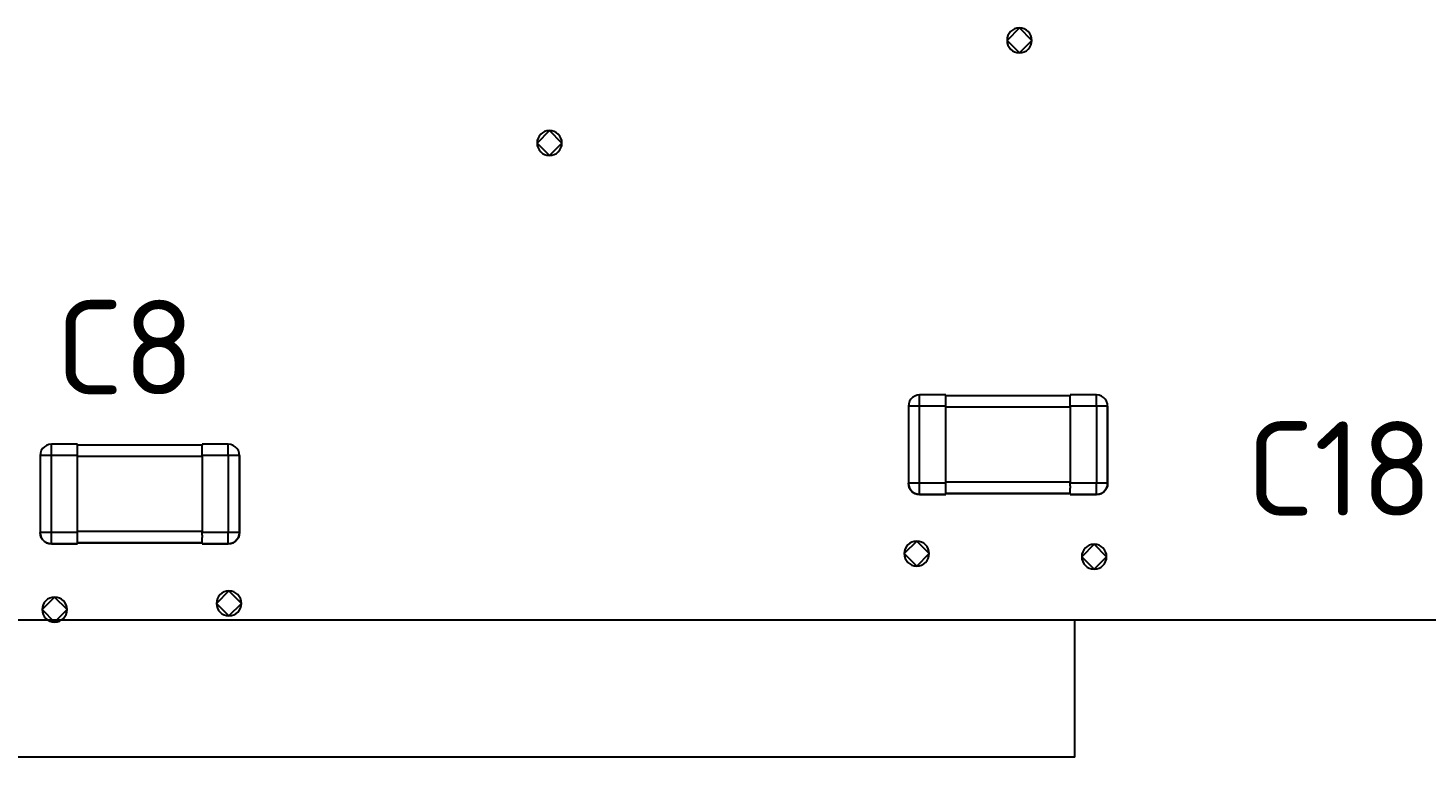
# Model space of a CAD drawing. Header units: inches. Extents: x 5 to 589, y -420 to -5.
# Drawn here: x 150.21 to 172.66, y -142.72 to -131 of the extents above; entities that cross this region are included whole.
import ezdxf

# ---------------------------------------------------------------- set-up
doc = ezdxf.new("R2010")
doc.units = ezdxf.units.IN
doc.header["$MEASUREMENT"] = 0
doc.styles.add('ISOCPEUR0', font='isocpeur.ttf', dxfattribs={"height": 2.87999})

msp = doc.modelspace()

# ---------------------------------------------------------------- linework, layer by layer
at = {"color": 18, "true_color": 0x000000}
for p, q in [((166.133, -131.004), (165.933, -131.204)), ((166.333, -131.204), (166.133, -131.004)), ((165.933, -131.204), (166.133, -131.404)), ((166.133, -131.404), (166.333, -131.204)), ((158.583, -132.654), (158.383, -132.854)), ((158.783, -132.854), (158.583, -132.654)), ((158.383, -132.854), (158.583, -133.054)), ((158.583, -133.054), (158.783, -132.854)), ((164.389, -136.972), (164.367, -137.006)), ((164.389, -136.972), (164.367, -137.006)), ((164.417, -136.944), (164.389, -136.972)), ((164.417, -136.944), (164.389, -136.972)), ((164.451, -136.922), (164.417, -136.944)), ((164.451, -136.922), (164.417, -136.944)), ((164.489, -136.908), (164.451, -136.922)), ((164.489, -136.908), (164.451, -136.922)), ((164.529, -136.904), (164.489, -136.908)), ((164.529, -136.904), (164.489, -136.908)), ((164.949, -136.904), (164.529, -136.904)), ((164.949, -136.904), (164.529, -136.904)), ((164.529, -136.908), (164.529, -136.904)), ((164.529, -136.922), (164.529, -136.908)), ((164.529, -136.944), (164.529, -136.922)), ((164.529, -136.972), (164.529, -136.944)), ((164.529, -137.006), (164.529, -136.972)), ((164.949, -136.92), (164.949, -136.904)), ((164.949, -136.908), (164.949, -136.904)), ((164.949, -136.922), (164.949, -136.908)), ((166.949, -136.92), (164.949, -136.92)), ((166.949, -136.92), (164.949, -136.92)), ((164.949, -136.944), (164.949, -136.922)), ((164.949, -136.972), (164.949, -136.944)), ((164.949, -137.006), (164.949, -136.972)), ((167.369, -136.904), (166.949, -136.904)), ((166.949, -136.904), (166.949, -136.92)), ((166.949, -136.908), (166.949, -136.904)), ((167.369, -136.904), (166.949, -136.904)), ((166.949, -136.922), (166.949, -136.908)), ((166.949, -136.944), (166.949, -136.922)), ((166.949, -136.972), (166.949, -136.944)), ((166.949, -137.006), (166.949, -136.972)), ((167.411, -136.908), (167.369, -136.904)), ((167.411, -136.908), (167.369, -136.904)), ((167.369, -136.908), (167.369, -136.904)), ((167.369, -136.922), (167.369, -136.908)), ((167.369, -136.944), (167.369, -136.922)), ((167.369, -136.972), (167.369, -136.944)), ((167.369, -137.006), (167.369, -136.972)), ((167.449, -136.922), (167.411, -136.908)), ((167.449, -136.922), (167.411, -136.908)), ((167.483, -136.944), (167.449, -136.922)), ((167.483, -136.944), (167.449, -136.922)), ((167.511, -136.972), (167.483, -136.944)), ((167.511, -136.972), (167.483, -136.944)), ((167.533, -137.006), (167.511, -136.972)), ((167.533, -137.006), (167.511, -136.972)), ((164.355, -137.044), (164.349, -137.084)), ((164.355, -137.044), (164.349, -137.084)), ((164.349, -137.084), (164.349, -138.324)), ((164.349, -137.084), (164.349, -138.324)), ((164.355, -137.084), (164.349, -137.084)), ((164.367, -137.006), (164.355, -137.044)), ((164.367, -137.006), (164.355, -137.044)), ((164.367, -137.084), (164.355, -137.084)), ((164.389, -137.084), (164.367, -137.084)), ((164.417, -137.084), (164.389, -137.084)), ((164.451, -137.084), (164.417, -137.084)), ((164.489, -137.084), (164.451, -137.084)), ((164.529, -137.084), (164.489, -137.084)), ((164.529, -137.044), (164.529, -137.006)), ((164.529, -137.084), (164.529, -137.044)), ((164.529, -138.324), (164.529, -137.084)), ((164.949, -137.084), (164.529, -137.084)), ((164.949, -137.044), (164.949, -137.006)), ((164.949, -137.084), (164.949, -137.044)), ((164.949, -138.324), (164.949, -137.084)), ((166.949, -137.1), (164.949, -137.1)), ((166.949, -137.044), (166.949, -137.006)), ((166.949, -137.084), (166.949, -137.044)), ((166.949, -137.084), (166.949, -138.324)), ((167.369, -137.084), (166.949, -137.084)), ((167.369, -137.044), (167.369, -137.006)), ((167.369, -137.084), (167.369, -137.044)), ((167.369, -137.084), (167.369, -138.324)), ((167.411, -137.084), (167.369, -137.084)), ((167.449, -137.084), (167.411, -137.084)), ((167.483, -137.084), (167.449, -137.084)), ((167.511, -137.084), (167.483, -137.084)), ((167.533, -137.084), (167.511, -137.084)), ((167.545, -137.044), (167.533, -137.006)), ((167.545, -137.044), (167.533, -137.006)), ((167.545, -137.084), (167.533, -137.084)), ((167.549, -137.084), (167.545, -137.044)), ((167.549, -137.084), (167.545, -137.044)), ((167.549, -137.084), (167.545, -137.084)), ((167.549, -138.324), (167.549, -137.084)), ((167.549, -137.084), (167.549, -138.324)), ((150.407, -137.837), (150.401, -137.877)), ((150.407, -137.837), (150.401, -137.877)), ((150.401, -137.877), (150.401, -139.117)), ((150.401, -137.877), (150.401, -139.117)), ((150.407, -137.877), (150.401, -137.877)), ((150.419, -137.799), (150.407, -137.837)), ((150.419, -137.799), (150.407, -137.837)), ((150.419, -137.877), (150.407, -137.877)), ((150.441, -137.765), (150.419, -137.799)), ((150.441, -137.765), (150.419, -137.799)), ((150.441, -137.877), (150.419, -137.877)), ((150.469, -137.737), (150.441, -137.765)), ((150.469, -137.737), (150.441, -137.765)), ((150.469, -137.877), (150.441, -137.877)), ((150.503, -137.715), (150.469, -137.737)), ((150.503, -137.715), (150.469, -137.737)), ((150.503, -137.877), (150.469, -137.877)), ((150.541, -137.701), (150.503, -137.715)), ((150.541, -137.701), (150.503, -137.715)), ((150.541, -137.877), (150.503, -137.877)), ((150.581, -137.697), (150.541, -137.701)), ((150.581, -137.697), (150.541, -137.701)), ((150.581, -137.877), (150.541, -137.877)), ((151.001, -137.697), (150.581, -137.697)), ((151.001, -137.697), (150.581, -137.697)), ((150.581, -137.701), (150.581, -137.697)), ((150.581, -137.715), (150.581, -137.701)), ((150.581, -137.737), (150.581, -137.715)), ((150.581, -137.765), (150.581, -137.737)), ((150.581, -137.799), (150.581, -137.765)), ((150.581, -137.837), (150.581, -137.799)), ((150.581, -137.877), (150.581, -137.837)), ((150.581, -139.117), (150.581, -137.877)), ((151.001, -137.877), (150.581, -137.877)), ((151.001, -137.713), (151.001, -137.697)), ((151.001, -137.701), (151.001, -137.697)), ((151.001, -137.715), (151.001, -137.701)), ((153.001, -137.713), (151.001, -137.713)), ((153.001, -137.713), (151.001, -137.713)), ((151.001, -137.737), (151.001, -137.715)), ((151.001, -137.765), (151.001, -137.737)), ((151.001, -137.799), (151.001, -137.765)), ((151.001, -137.837), (151.001, -137.799)), ((151.001, -137.877), (151.001, -137.837)), ((151.001, -139.117), (151.001, -137.877)), ((153.001, -137.893), (151.001, -137.893)), ((153.421, -137.697), (153.001, -137.697)), ((153.001, -137.697), (153.001, -137.713)), ((153.001, -137.701), (153.001, -137.697)), ((153.421, -137.697), (153.001, -137.697)), ((153.001, -137.715), (153.001, -137.701)), ((153.001, -137.737), (153.001, -137.715)), ((153.001, -137.765), (153.001, -137.737)), ((153.001, -137.799), (153.001, -137.765)), ((153.001, -137.837), (153.001, -137.799)), ((153.001, -137.877), (153.001, -137.837)), ((153.001, -137.877), (153.001, -139.117)), ((153.421, -137.877), (153.001, -137.877)), ((153.463, -137.701), (153.421, -137.697)), ((153.463, -137.701), (153.421, -137.697)), ((153.421, -137.701), (153.421, -137.697)), ((153.421, -137.715), (153.421, -137.701)), ((153.421, -137.737), (153.421, -137.715)), ((153.421, -137.765), (153.421, -137.737)), ((153.421, -137.799), (153.421, -137.765)), ((153.421, -137.837), (153.421, -137.799)), ((153.421, -137.877), (153.421, -137.837)), ((153.421, -137.877), (153.421, -139.117)), ((153.463, -137.877), (153.421, -137.877)), ((153.501, -137.715), (153.463, -137.701)), ((153.501, -137.715), (153.463, -137.701)), ((153.501, -137.877), (153.463, -137.877)), ((153.535, -137.737), (153.501, -137.715)), ((153.535, -137.737), (153.501, -137.715)), ((153.535, -137.877), (153.501, -137.877)), ((153.563, -137.765), (153.535, -137.737)), ((153.563, -137.765), (153.535, -137.737)), ((153.563, -137.877), (153.535, -137.877)), ((153.585, -137.799), (153.563, -137.765)), ((153.585, -137.799), (153.563, -137.765)), ((153.585, -137.877), (153.563, -137.877)), ((153.597, -137.837), (153.585, -137.799)), ((153.597, -137.837), (153.585, -137.799)), ((153.597, -137.877), (153.585, -137.877)), ((153.601, -137.877), (153.597, -137.837)), ((153.601, -137.877), (153.597, -137.837)), ((153.601, -137.877), (153.597, -137.877)), ((153.601, -139.117), (153.601, -137.877)), ((153.601, -137.877), (153.601, -139.117)), ((164.349, -138.324), (164.355, -138.364)), ((164.355, -138.364), (164.349, -138.324)), ((164.355, -138.324), (164.349, -138.324)), ((164.367, -138.324), (164.355, -138.324)), ((164.389, -138.324), (164.367, -138.324)), ((164.417, -138.324), (164.389, -138.324)), ((164.451, -138.324), (164.417, -138.324)), ((164.489, -138.324), (164.451, -138.324)), ((164.529, -138.324), (164.489, -138.324)), ((164.529, -138.364), (164.529, -138.324)), ((164.949, -138.324), (164.529, -138.324)), ((166.949, -138.308), (164.949, -138.308)), ((164.949, -138.364), (164.949, -138.324)), ((166.949, -138.364), (166.949, -138.324)), ((167.369, -138.324), (166.949, -138.324)), ((167.369, -138.364), (167.369, -138.324)), ((167.411, -138.324), (167.369, -138.324)), ((167.449, -138.324), (167.411, -138.324)), ((167.483, -138.324), (167.449, -138.324)), ((167.511, -138.324), (167.483, -138.324)), ((167.533, -138.324), (167.511, -138.324)), ((167.545, -138.324), (167.533, -138.324)), ((167.545, -138.364), (167.549, -138.324)), ((167.549, -138.324), (167.545, -138.364)), ((167.549, -138.324), (167.545, -138.324)), ((164.355, -138.364), (164.367, -138.402)), ((164.367, -138.402), (164.355, -138.364)), ((164.367, -138.402), (164.389, -138.436)), ((164.389, -138.436), (164.367, -138.402)), ((164.389, -138.436), (164.417, -138.464)), ((164.417, -138.464), (164.389, -138.436)), ((164.417, -138.464), (164.451, -138.486)), ((164.451, -138.486), (164.417, -138.464)), ((164.451, -138.486), (164.489, -138.5)), ((164.489, -138.5), (164.451, -138.486)), ((164.489, -138.5), (164.529, -138.504)), ((164.529, -138.504), (164.489, -138.5)), ((164.529, -138.402), (164.529, -138.364)), ((164.529, -138.436), (164.529, -138.402)), ((164.529, -138.464), (164.529, -138.436)), ((164.529, -138.486), (164.529, -138.464)), ((164.529, -138.5), (164.529, -138.486)), ((164.529, -138.504), (164.529, -138.5)), ((164.529, -138.504), (164.949, -138.504)), ((164.949, -138.504), (164.529, -138.504)), ((164.949, -138.402), (164.949, -138.364)), ((164.949, -138.436), (164.949, -138.402)), ((164.949, -138.464), (164.949, -138.436)), ((164.949, -138.486), (164.949, -138.464)), ((164.949, -138.5), (164.949, -138.486)), ((164.949, -138.504), (164.949, -138.488)), ((164.949, -138.488), (166.949, -138.488)), ((166.949, -138.488), (164.949, -138.488)), ((164.949, -138.504), (164.949, -138.5)), ((166.949, -138.364), (166.949, -138.402)), ((166.949, -138.436), (166.949, -138.402)), ((166.949, -138.464), (166.949, -138.436)), ((166.949, -138.486), (166.949, -138.464)), ((166.949, -138.5), (166.949, -138.486)), ((166.949, -138.488), (166.949, -138.504)), ((166.949, -138.504), (166.949, -138.5)), ((166.949, -138.504), (167.369, -138.504)), ((167.369, -138.504), (166.949, -138.504)), ((167.369, -138.402), (167.369, -138.364)), ((167.369, -138.436), (167.369, -138.402)), ((167.369, -138.464), (167.369, -138.436)), ((167.369, -138.486), (167.369, -138.464)), ((167.369, -138.5), (167.369, -138.486)), ((167.369, -138.504), (167.411, -138.5)), ((167.411, -138.5), (167.369, -138.504)), ((167.369, -138.504), (167.369, -138.5)), ((167.411, -138.5), (167.449, -138.486)), ((167.449, -138.486), (167.411, -138.5)), ((167.449, -138.486), (167.483, -138.464)), ((167.483, -138.464), (167.449, -138.486)), ((167.483, -138.464), (167.511, -138.436)), ((167.511, -138.436), (167.483, -138.464)), ((167.511, -138.436), (167.533, -138.402)), ((167.533, -138.402), (167.511, -138.436)), ((167.533, -138.402), (167.545, -138.364)), ((167.545, -138.364), (167.533, -138.402)), ((150.401, -139.117), (150.407, -139.157)), ((150.407, -139.157), (150.401, -139.117)), ((150.407, -139.117), (150.401, -139.117)), ((150.419, -139.117), (150.407, -139.117)), ((150.407, -139.157), (150.419, -139.195)), ((150.419, -139.195), (150.407, -139.157)), ((150.441, -139.117), (150.419, -139.117)), ((150.419, -139.195), (150.441, -139.229)), ((150.441, -139.229), (150.419, -139.195)), ((150.469, -139.117), (150.441, -139.117)), ((150.441, -139.229), (150.469, -139.257)), ((150.469, -139.257), (150.441, -139.229)), ((150.503, -139.117), (150.469, -139.117)), ((150.541, -139.117), (150.503, -139.117)), ((150.581, -139.117), (150.541, -139.117)), ((150.581, -139.157), (150.581, -139.117)), ((151.001, -139.117), (150.581, -139.117)), ((150.581, -139.195), (150.581, -139.157)), ((150.581, -139.229), (150.581, -139.195)), ((150.581, -139.257), (150.581, -139.229)), ((153.001, -139.101), (151.001, -139.101)), ((151.001, -139.157), (151.001, -139.117)), ((151.001, -139.195), (151.001, -139.157)), ((151.001, -139.229), (151.001, -139.195)), ((151.001, -139.257), (151.001, -139.229)), ((153.001, -139.157), (153.001, -139.117)), ((153.421, -139.117), (153.001, -139.117)), ((153.001, -139.157), (153.001, -139.195)), ((153.001, -139.229), (153.001, -139.195)), ((153.001, -139.257), (153.001, -139.229)), ((153.421, -139.157), (153.421, -139.117)), ((153.463, -139.117), (153.421, -139.117)), ((153.421, -139.195), (153.421, -139.157)), ((153.421, -139.229), (153.421, -139.195)), ((153.421, -139.257), (153.421, -139.229)), ((153.501, -139.117), (153.463, -139.117)), ((153.535, -139.117), (153.501, -139.117)), ((153.563, -139.117), (153.535, -139.117)), ((153.535, -139.257), (153.563, -139.229)), ((153.563, -139.229), (153.535, -139.257)), ((153.585, -139.117), (153.563, -139.117)), ((153.563, -139.229), (153.585, -139.195)), ((153.585, -139.195), (153.563, -139.229)), ((153.597, -139.117), (153.585, -139.117)), ((153.585, -139.195), (153.597, -139.157)), ((153.597, -139.157), (153.585, -139.195)), ((153.597, -139.157), (153.601, -139.117)), ((153.601, -139.117), (153.597, -139.157)), ((153.601, -139.117), (153.597, -139.117)), ((150.469, -139.257), (150.503, -139.279)), ((150.503, -139.279), (150.469, -139.257)), ((150.503, -139.279), (150.541, -139.293)), ((150.541, -139.293), (150.503, -139.279)), ((150.541, -139.293), (150.581, -139.297)), ((150.581, -139.297), (150.541, -139.293)), ((150.581, -139.279), (150.581, -139.257)), ((150.581, -139.293), (150.581, -139.279)), ((150.581, -139.297), (150.581, -139.293)), ((150.581, -139.297), (151.001, -139.297)), ((151.001, -139.297), (150.581, -139.297)), ((151.001, -139.279), (151.001, -139.257)), ((151.001, -139.293), (151.001, -139.279)), ((151.001, -139.297), (151.001, -139.281)), ((151.001, -139.281), (153.001, -139.281)), ((153.001, -139.281), (151.001, -139.281)), ((151.001, -139.297), (151.001, -139.293)), ((153.001, -139.279), (153.001, -139.257)), ((153.001, -139.293), (153.001, -139.279)), ((153.001, -139.281), (153.001, -139.297)), ((153.001, -139.297), (153.001, -139.293)), ((153.001, -139.297), (153.421, -139.297)), ((153.421, -139.297), (153.001, -139.297)), ((153.421, -139.279), (153.421, -139.257)), ((153.421, -139.293), (153.421, -139.279)), ((153.421, -139.297), (153.463, -139.293)), ((153.463, -139.293), (153.421, -139.297)), ((153.421, -139.297), (153.421, -139.293)), ((153.463, -139.293), (153.501, -139.279)), ((153.501, -139.279), (153.463, -139.293)), ((153.501, -139.279), (153.535, -139.257)), ((153.535, -139.257), (153.501, -139.279)), ((164.483, -139.254), (164.283, -139.454)), ((164.283, -139.454), (164.483, -139.654)), ((164.683, -139.454), (164.483, -139.254)), ((164.483, -139.654), (164.683, -139.454)), ((167.333, -139.304), (167.133, -139.504)), ((167.533, -139.504), (167.333, -139.304)), ((167.133, -139.504), (167.333, -139.704)), ((167.333, -139.704), (167.533, -139.504)), ((153.433, -140.054), (153.233, -140.254)), ((153.633, -140.254), (153.433, -140.054)), ((150.633, -140.154), (150.433, -140.354)), ((150.433, -140.354), (150.633, -140.554)), ((150.833, -140.354), (150.633, -140.154)), ((150.633, -140.554), (150.833, -140.354)), ((153.233, -140.254), (153.433, -140.454)), ((153.433, -140.454), (153.633, -140.254)), ((205.023, -140.524), (139.023, -140.524)), ((167.023, -140.524), (139.023, -140.524)), ((167.023, -142.724), (167.023, -140.524)), ((177.023, -140.524), (167.023, -140.524)), ((167.023, -142.724), (141.223, -142.724))]:
    msp.add_line(p, q, dxfattribs=at)
at = {"color": 7, "true_color": 0xffffff}
for p, q in [((164.389, -136.972), (164.367, -137.006)), ((164.389, -136.972), (164.367, -137.006)), ((164.417, -136.944), (164.389, -136.972)), ((164.417, -136.944), (164.389, -136.972)), ((164.451, -136.922), (164.417, -136.944)), ((164.451, -136.922), (164.417, -136.944)), ((164.489, -136.908), (164.451, -136.922)), ((164.489, -136.908), (164.451, -136.922)), ((164.529, -136.904), (164.489, -136.908)), ((164.529, -136.904), (164.489, -136.908)), ((164.949, -136.904), (164.529, -136.904)), ((164.949, -136.904), (164.529, -136.904)), ((164.529, -136.908), (164.529, -136.904)), ((164.529, -136.922), (164.529, -136.908)), ((164.529, -136.944), (164.529, -136.922)), ((164.529, -136.972), (164.529, -136.944)), ((164.529, -137.006), (164.529, -136.972)), ((164.949, -136.92), (164.949, -136.904)), ((164.949, -136.908), (164.949, -136.904)), ((164.949, -136.922), (164.949, -136.908)), ((166.949, -136.92), (164.949, -136.92)), ((166.949, -136.92), (164.949, -136.92)), ((164.949, -136.944), (164.949, -136.922)), ((164.949, -136.972), (164.949, -136.944)), ((164.949, -137.006), (164.949, -136.972)), ((167.369, -136.904), (166.949, -136.904)), ((166.949, -136.904), (166.949, -136.92)), ((166.949, -136.908), (166.949, -136.904)), ((167.369, -136.904), (166.949, -136.904)), ((166.949, -136.922), (166.949, -136.908)), ((166.949, -136.944), (166.949, -136.922)), ((166.949, -136.972), (166.949, -136.944)), ((166.949, -137.006), (166.949, -136.972)), ((167.411, -136.908), (167.369, -136.904)), ((167.411, -136.908), (167.369, -136.904)), ((167.369, -136.908), (167.369, -136.904)), ((167.369, -136.922), (167.369, -136.908)), ((167.369, -136.944), (167.369, -136.922)), ((167.369, -136.972), (167.369, -136.944)), ((167.369, -137.006), (167.369, -136.972)), ((167.449, -136.922), (167.411, -136.908)), ((167.449, -136.922), (167.411, -136.908)), ((167.483, -136.944), (167.449, -136.922)), ((167.483, -136.944), (167.449, -136.922)), ((167.511, -136.972), (167.483, -136.944)), ((167.511, -136.972), (167.483, -136.944)), ((167.533, -137.006), (167.511, -136.972)), ((167.533, -137.006), (167.511, -136.972)), ((164.355, -137.044), (164.349, -137.084)), ((164.355, -137.044), (164.349, -137.084)), ((164.349, -137.084), (164.349, -138.324)), ((164.349, -137.084), (164.349, -138.324)), ((164.355, -137.084), (164.349, -137.084)), ((164.367, -137.006), (164.355, -137.044)), ((164.367, -137.006), (164.355, -137.044)), ((164.367, -137.084), (164.355, -137.084)), ((164.389, -137.084), (164.367, -137.084)), ((164.417, -137.084), (164.389, -137.084)), ((164.451, -137.084), (164.417, -137.084)), ((164.489, -137.084), (164.451, -137.084)), ((164.529, -137.084), (164.489, -137.084)), ((164.529, -137.044), (164.529, -137.006)), ((164.529, -137.084), (164.529, -137.044)), ((164.529, -138.324), (164.529, -137.084)), ((164.949, -137.084), (164.529, -137.084)), ((164.949, -137.044), (164.949, -137.006)), ((164.949, -137.084), (164.949, -137.044)), ((164.949, -138.324), (164.949, -137.084)), ((166.949, -137.1), (164.949, -137.1)), ((166.949, -137.044), (166.949, -137.006)), ((166.949, -137.084), (166.949, -137.044)), ((166.949, -137.084), (166.949, -138.324)), ((167.369, -137.084), (166.949, -137.084)), ((167.369, -137.044), (167.369, -137.006)), ((167.369, -137.084), (167.369, -137.044)), ((167.369, -137.084), (167.369, -138.324)), ((167.411, -137.084), (167.369, -137.084)), ((167.449, -137.084), (167.411, -137.084)), ((167.483, -137.084), (167.449, -137.084)), ((167.511, -137.084), (167.483, -137.084)), ((167.533, -137.084), (167.511, -137.084)), ((167.545, -137.044), (167.533, -137.006)), ((167.545, -137.044), (167.533, -137.006)), ((167.545, -137.084), (167.533, -137.084)), ((167.549, -137.084), (167.545, -137.044)), ((167.549, -137.084), (167.545, -137.044)), ((167.549, -137.084), (167.545, -137.084)), ((167.549, -138.324), (167.549, -137.084)), ((167.549, -137.084), (167.549, -138.324)), ((150.407, -137.837), (150.401, -137.877)), ((150.407, -137.837), (150.401, -137.877)), ((150.401, -137.877), (150.401, -139.117)), ((150.401, -137.877), (150.401, -139.117)), ((150.407, -137.877), (150.401, -137.877)), ((150.419, -137.799), (150.407, -137.837)), ((150.419, -137.799), (150.407, -137.837)), ((150.419, -137.877), (150.407, -137.877)), ((150.441, -137.765), (150.419, -137.799)), ((150.441, -137.765), (150.419, -137.799)), ((150.441, -137.877), (150.419, -137.877)), ((150.469, -137.737), (150.441, -137.765)), ((150.469, -137.737), (150.441, -137.765)), ((150.469, -137.877), (150.441, -137.877)), ((150.503, -137.715), (150.469, -137.737)), ((150.503, -137.715), (150.469, -137.737)), ((150.503, -137.877), (150.469, -137.877)), ((150.541, -137.701), (150.503, -137.715)), ((150.541, -137.701), (150.503, -137.715)), ((150.541, -137.877), (150.503, -137.877)), ((150.581, -137.697), (150.541, -137.701)), ((150.581, -137.697), (150.541, -137.701)), ((150.581, -137.877), (150.541, -137.877)), ((151.001, -137.697), (150.581, -137.697)), ((151.001, -137.697), (150.581, -137.697)), ((150.581, -137.701), (150.581, -137.697)), ((150.581, -137.715), (150.581, -137.701)), ((150.581, -137.737), (150.581, -137.715)), ((150.581, -137.765), (150.581, -137.737)), ((150.581, -137.799), (150.581, -137.765)), ((150.581, -137.837), (150.581, -137.799)), ((150.581, -137.877), (150.581, -137.837)), ((150.581, -139.117), (150.581, -137.877)), ((151.001, -137.877), (150.581, -137.877)), ((151.001, -137.713), (151.001, -137.697)), ((151.001, -137.701), (151.001, -137.697)), ((151.001, -137.715), (151.001, -137.701)), ((153.001, -137.713), (151.001, -137.713)), ((153.001, -137.713), (151.001, -137.713)), ((151.001, -137.737), (151.001, -137.715)), ((151.001, -137.765), (151.001, -137.737)), ((151.001, -137.799), (151.001, -137.765)), ((151.001, -137.837), (151.001, -137.799)), ((151.001, -137.877), (151.001, -137.837)), ((151.001, -139.117), (151.001, -137.877)), ((153.001, -137.893), (151.001, -137.893)), ((153.421, -137.697), (153.001, -137.697)), ((153.001, -137.697), (153.001, -137.713)), ((153.001, -137.701), (153.001, -137.697)), ((153.421, -137.697), (153.001, -137.697)), ((153.001, -137.715), (153.001, -137.701)), ((153.001, -137.737), (153.001, -137.715)), ((153.001, -137.765), (153.001, -137.737)), ((153.001, -137.799), (153.001, -137.765)), ((153.001, -137.837), (153.001, -137.799)), ((153.001, -137.877), (153.001, -137.837)), ((153.001, -137.877), (153.001, -139.117)), ((153.421, -137.877), (153.001, -137.877)), ((153.463, -137.701), (153.421, -137.697)), ((153.463, -137.701), (153.421, -137.697)), ((153.421, -137.701), (153.421, -137.697)), ((153.421, -137.715), (153.421, -137.701)), ((153.421, -137.737), (153.421, -137.715)), ((153.421, -137.765), (153.421, -137.737)), ((153.421, -137.799), (153.421, -137.765)), ((153.421, -137.837), (153.421, -137.799)), ((153.421, -137.877), (153.421, -137.837)), ((153.421, -137.877), (153.421, -139.117)), ((153.463, -137.877), (153.421, -137.877)), ((153.501, -137.715), (153.463, -137.701)), ((153.501, -137.715), (153.463, -137.701)), ((153.501, -137.877), (153.463, -137.877)), ((153.535, -137.737), (153.501, -137.715)), ((153.535, -137.737), (153.501, -137.715)), ((153.535, -137.877), (153.501, -137.877)), ((153.563, -137.765), (153.535, -137.737)), ((153.563, -137.765), (153.535, -137.737)), ((153.563, -137.877), (153.535, -137.877)), ((153.585, -137.799), (153.563, -137.765)), ((153.585, -137.799), (153.563, -137.765)), ((153.585, -137.877), (153.563, -137.877)), ((153.597, -137.837), (153.585, -137.799)), ((153.597, -137.837), (153.585, -137.799)), ((153.597, -137.877), (153.585, -137.877)), ((153.601, -137.877), (153.597, -137.837)), ((153.601, -137.877), (153.597, -137.837)), ((153.601, -137.877), (153.597, -137.877)), ((153.601, -139.117), (153.601, -137.877)), ((153.601, -137.877), (153.601, -139.117)), ((164.349, -138.324), (164.355, -138.364)), ((164.355, -138.364), (164.349, -138.324)), ((164.355, -138.324), (164.349, -138.324)), ((164.367, -138.324), (164.355, -138.324)), ((164.389, -138.324), (164.367, -138.324)), ((164.417, -138.324), (164.389, -138.324)), ((164.451, -138.324), (164.417, -138.324)), ((164.489, -138.324), (164.451, -138.324)), ((164.529, -138.324), (164.489, -138.324)), ((164.529, -138.364), (164.529, -138.324)), ((164.949, -138.324), (164.529, -138.324)), ((166.949, -138.308), (164.949, -138.308)), ((164.949, -138.364), (164.949, -138.324)), ((166.949, -138.364), (166.949, -138.324)), ((167.369, -138.324), (166.949, -138.324)), ((167.369, -138.364), (167.369, -138.324)), ((167.411, -138.324), (167.369, -138.324)), ((167.449, -138.324), (167.411, -138.324)), ((167.483, -138.324), (167.449, -138.324)), ((167.511, -138.324), (167.483, -138.324)), ((167.533, -138.324), (167.511, -138.324)), ((167.545, -138.324), (167.533, -138.324)), ((167.545, -138.364), (167.549, -138.324)), ((167.549, -138.324), (167.545, -138.364)), ((167.549, -138.324), (167.545, -138.324)), ((164.355, -138.364), (164.367, -138.402)), ((164.367, -138.402), (164.355, -138.364)), ((164.367, -138.402), (164.389, -138.436)), ((164.389, -138.436), (164.367, -138.402)), ((164.389, -138.436), (164.417, -138.464)), ((164.417, -138.464), (164.389, -138.436)), ((164.417, -138.464), (164.451, -138.486)), ((164.451, -138.486), (164.417, -138.464)), ((164.451, -138.486), (164.489, -138.5)), ((164.489, -138.5), (164.451, -138.486)), ((164.489, -138.5), (164.529, -138.504)), ((164.529, -138.504), (164.489, -138.5)), ((164.529, -138.402), (164.529, -138.364)), ((164.529, -138.436), (164.529, -138.402)), ((164.529, -138.464), (164.529, -138.436)), ((164.529, -138.486), (164.529, -138.464)), ((164.529, -138.5), (164.529, -138.486)), ((164.529, -138.504), (164.529, -138.5)), ((164.529, -138.504), (164.949, -138.504)), ((164.949, -138.504), (164.529, -138.504)), ((164.949, -138.402), (164.949, -138.364)), ((164.949, -138.436), (164.949, -138.402)), ((164.949, -138.464), (164.949, -138.436)), ((164.949, -138.486), (164.949, -138.464)), ((164.949, -138.5), (164.949, -138.486)), ((164.949, -138.504), (164.949, -138.488)), ((164.949, -138.488), (166.949, -138.488)), ((166.949, -138.488), (164.949, -138.488)), ((164.949, -138.504), (164.949, -138.5)), ((166.949, -138.364), (166.949, -138.402)), ((166.949, -138.436), (166.949, -138.402)), ((166.949, -138.464), (166.949, -138.436)), ((166.949, -138.486), (166.949, -138.464)), ((166.949, -138.5), (166.949, -138.486)), ((166.949, -138.488), (166.949, -138.504)), ((166.949, -138.504), (166.949, -138.5)), ((166.949, -138.504), (167.369, -138.504)), ((167.369, -138.504), (166.949, -138.504)), ((167.369, -138.402), (167.369, -138.364)), ((167.369, -138.436), (167.369, -138.402)), ((167.369, -138.464), (167.369, -138.436)), ((167.369, -138.486), (167.369, -138.464)), ((167.369, -138.5), (167.369, -138.486)), ((167.369, -138.504), (167.411, -138.5)), ((167.411, -138.5), (167.369, -138.504)), ((167.369, -138.504), (167.369, -138.5)), ((167.411, -138.5), (167.449, -138.486)), ((167.449, -138.486), (167.411, -138.5)), ((167.449, -138.486), (167.483, -138.464)), ((167.483, -138.464), (167.449, -138.486)), ((167.483, -138.464), (167.511, -138.436)), ((167.511, -138.436), (167.483, -138.464)), ((167.511, -138.436), (167.533, -138.402)), ((167.533, -138.402), (167.511, -138.436)), ((167.533, -138.402), (167.545, -138.364)), ((167.545, -138.364), (167.533, -138.402)), ((150.401, -139.117), (150.407, -139.157)), ((150.407, -139.157), (150.401, -139.117)), ((150.407, -139.117), (150.401, -139.117)), ((150.419, -139.117), (150.407, -139.117)), ((150.407, -139.157), (150.419, -139.195)), ((150.419, -139.195), (150.407, -139.157)), ((150.441, -139.117), (150.419, -139.117)), ((150.419, -139.195), (150.441, -139.229)), ((150.441, -139.229), (150.419, -139.195)), ((150.469, -139.117), (150.441, -139.117)), ((150.441, -139.229), (150.469, -139.257)), ((150.469, -139.257), (150.441, -139.229)), ((150.503, -139.117), (150.469, -139.117)), ((150.541, -139.117), (150.503, -139.117)), ((150.581, -139.117), (150.541, -139.117)), ((150.581, -139.157), (150.581, -139.117)), ((151.001, -139.117), (150.581, -139.117)), ((150.581, -139.195), (150.581, -139.157)), ((150.581, -139.229), (150.581, -139.195)), ((150.581, -139.257), (150.581, -139.229)), ((153.001, -139.101), (151.001, -139.101)), ((151.001, -139.157), (151.001, -139.117)), ((151.001, -139.195), (151.001, -139.157)), ((151.001, -139.229), (151.001, -139.195)), ((151.001, -139.257), (151.001, -139.229)), ((153.001, -139.157), (153.001, -139.117)), ((153.421, -139.117), (153.001, -139.117)), ((153.001, -139.157), (153.001, -139.195)), ((153.001, -139.229), (153.001, -139.195)), ((153.001, -139.257), (153.001, -139.229)), ((153.421, -139.157), (153.421, -139.117)), ((153.463, -139.117), (153.421, -139.117)), ((153.421, -139.195), (153.421, -139.157)), ((153.421, -139.229), (153.421, -139.195)), ((153.421, -139.257), (153.421, -139.229)), ((153.501, -139.117), (153.463, -139.117)), ((153.535, -139.117), (153.501, -139.117)), ((153.563, -139.117), (153.535, -139.117)), ((153.535, -139.257), (153.563, -139.229)), ((153.563, -139.229), (153.535, -139.257)), ((153.585, -139.117), (153.563, -139.117)), ((153.563, -139.229), (153.585, -139.195)), ((153.585, -139.195), (153.563, -139.229)), ((153.597, -139.117), (153.585, -139.117)), ((153.585, -139.195), (153.597, -139.157)), ((153.597, -139.157), (153.585, -139.195)), ((153.597, -139.157), (153.601, -139.117)), ((153.601, -139.117), (153.597, -139.157)), ((153.601, -139.117), (153.597, -139.117)), ((150.469, -139.257), (150.503, -139.279)), ((150.503, -139.279), (150.469, -139.257)), ((150.503, -139.279), (150.541, -139.293)), ((150.541, -139.293), (150.503, -139.279)), ((150.541, -139.293), (150.581, -139.297)), ((150.581, -139.297), (150.541, -139.293)), ((150.581, -139.279), (150.581, -139.257)), ((150.581, -139.293), (150.581, -139.279)), ((150.581, -139.297), (150.581, -139.293)), ((150.581, -139.297), (151.001, -139.297)), ((151.001, -139.297), (150.581, -139.297)), ((151.001, -139.279), (151.001, -139.257)), ((151.001, -139.293), (151.001, -139.279)), ((151.001, -139.297), (151.001, -139.281)), ((151.001, -139.281), (153.001, -139.281)), ((153.001, -139.281), (151.001, -139.281)), ((151.001, -139.297), (151.001, -139.293)), ((153.001, -139.279), (153.001, -139.257)), ((153.001, -139.293), (153.001, -139.279)), ((153.001, -139.281), (153.001, -139.297)), ((153.001, -139.297), (153.001, -139.293)), ((153.001, -139.297), (153.421, -139.297)), ((153.421, -139.297), (153.001, -139.297)), ((153.421, -139.279), (153.421, -139.257)), ((153.421, -139.293), (153.421, -139.279)), ((153.421, -139.297), (153.463, -139.293)), ((153.463, -139.293), (153.421, -139.297)), ((153.421, -139.297), (153.421, -139.293)), ((153.463, -139.293), (153.501, -139.279)), ((153.501, -139.279), (153.463, -139.293)), ((153.501, -139.279), (153.535, -139.257)), ((153.535, -139.257), (153.501, -139.279)), ((205.023, -140.524), (139.023, -140.524)), ((167.023, -140.524), (139.023, -140.524)), ((167.023, -142.724), (167.023, -140.524)), ((177.023, -140.524), (167.023, -140.524)), ((167.023, -142.724), (141.223, -142.724))]:
    msp.add_line(p, q, dxfattribs=at)
at = {"color": 18, "true_color": 0x000000}
for centre, start, end in [((166.133, -131.204), 90, 180), ((166.133, -131.204), 0, 90), ((166.133, -131.204), 180, 270), ((166.133, -131.204), 270, 0), ((158.583, -132.854), 90, 180), ((158.583, -132.854), 0, 90), ((158.583, -132.854), 180, 270), ((158.583, -132.854), 270, 0), ((164.483, -139.454), 90, 180), ((164.483, -139.454), 180, 270), ((164.483, -139.454), 0, 90), ((164.483, -139.454), 270, 0), ((167.333, -139.504), 90, 180), ((167.333, -139.504), 0, 90), ((167.333, -139.504), 180, 270), ((167.333, -139.504), 270, 0), ((153.433, -140.254), 90, 180), ((153.433, -140.254), 0, 90), ((150.633, -140.354), 90, 180), ((150.633, -140.354), 180, 270), ((150.633, -140.354), 0, 90), ((150.633, -140.354), 270, 0), ((153.433, -140.254), 180, 270), ((153.433, -140.254), 270, 0)]:
    msp.add_arc(centre, 0.2, start, end, dxfattribs=at)

# ---------------------------------------------------------------- texts
at = {"color": 18, "true_color": 0x000000, "style": 'ISOCPEUR0'}
for s, p in [('C8', (150.649, -136.895)), ('C18', (169.776, -138.845))]:
    msp.add_text(s, height=1.5158, dxfattribs=at).set_placement(p)

doc.saveas('drawing.dxf')
